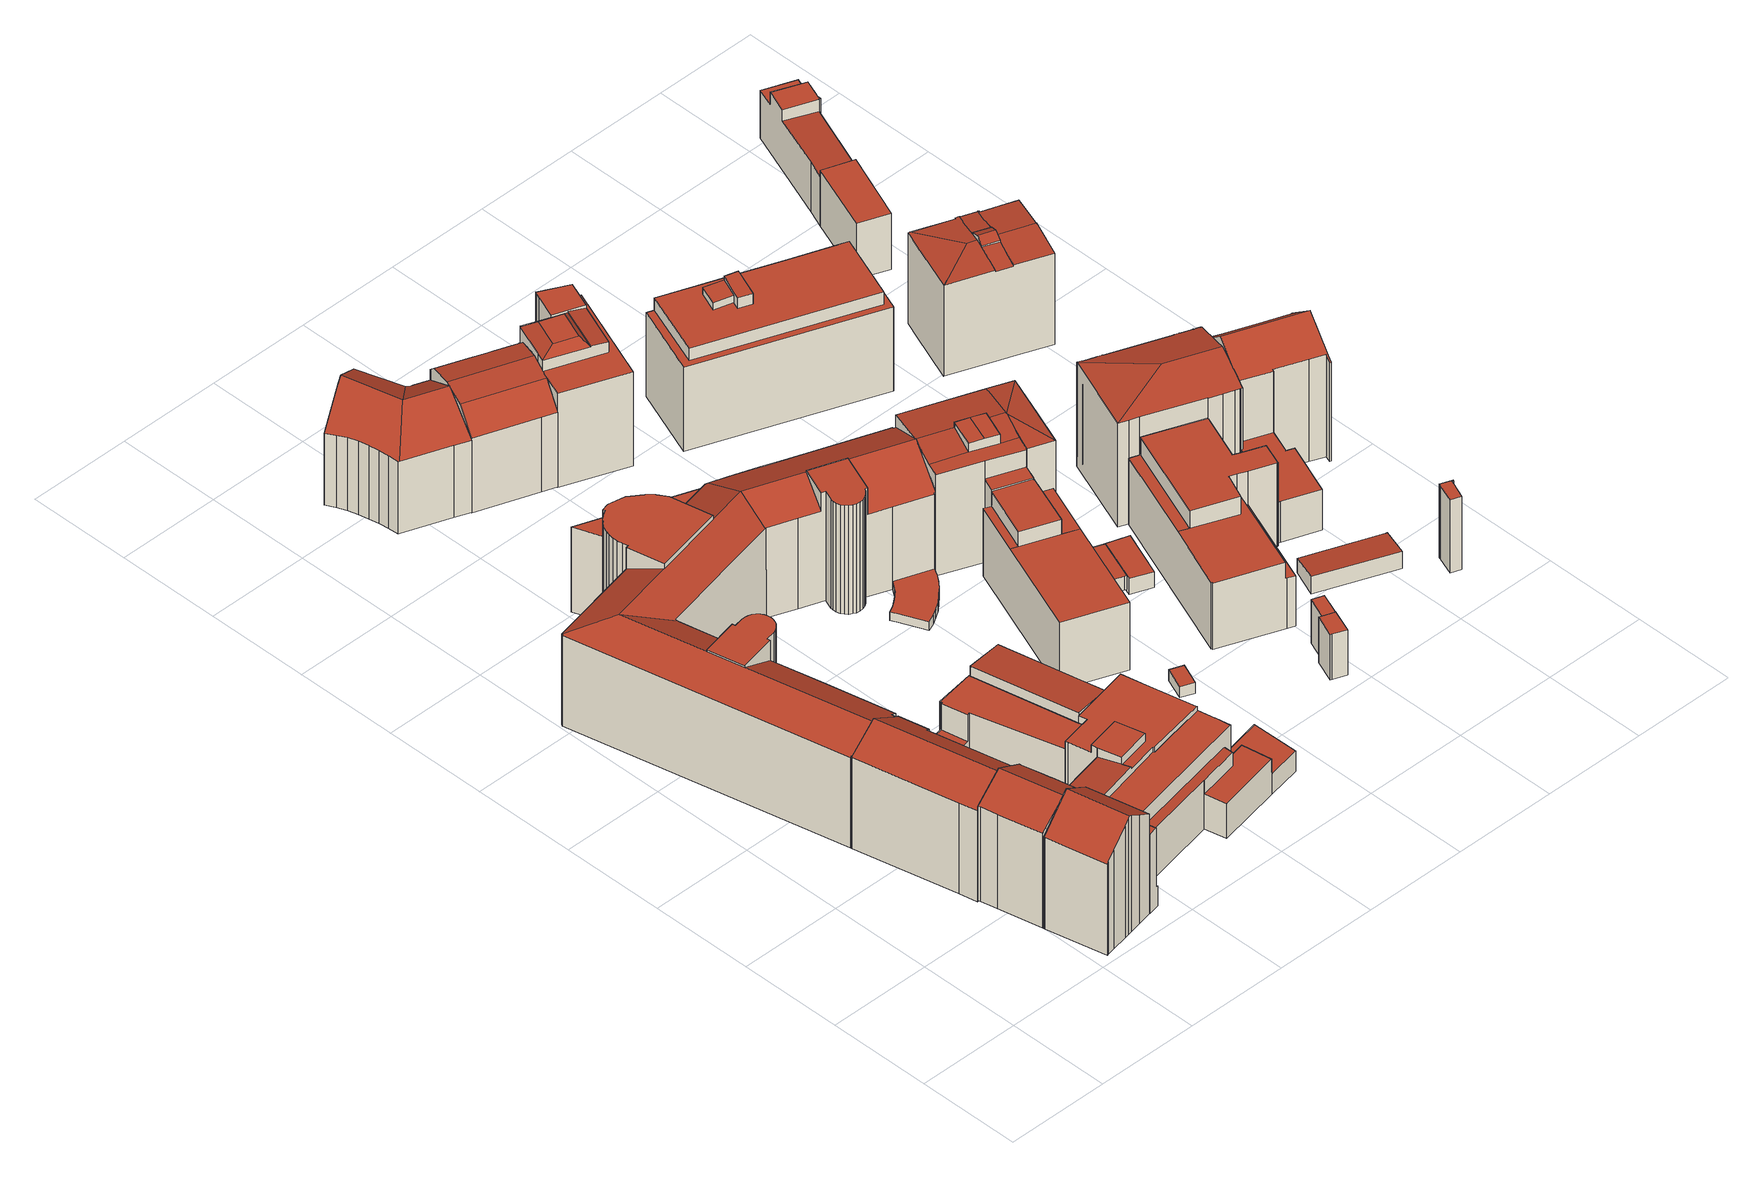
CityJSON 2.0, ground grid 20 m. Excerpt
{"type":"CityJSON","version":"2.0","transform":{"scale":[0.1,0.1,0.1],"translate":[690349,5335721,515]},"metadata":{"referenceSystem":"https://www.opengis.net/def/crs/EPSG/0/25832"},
"CityObjects":{
"building1":{"type":"Building","attributes":{"Gemeindeschluessel":"09162000","HoeheDach":"539.094","HoeheGrund":"516.230","Methode":"2000","NiedrigsteTraufeDesGebaeudes":"524.225","Geometrietyp2DReferenz":"3000","function":"31001_9998","roofType":"3100","measuredHeight":22.86,"storeysAboveGround":6},"geometry":[{"type":"MultiSurface","lod":"2","boundaries":[[[0,1,2,3,4,5]],[[6,7,8,9]],[[10,11,12,13,14,15]],[[16,0,5,17]],[[18,19,20,21]],[[22,23,24,25,26,27,28]],[[29,15,14,30,31,32,33]],[[34,35,36,37,38,39,6,9,40,41,16,17,42,43,33,32,31,28,27,26,18,21,44,45,46]],[[47,48,24,23]],[[39,49,7,6]],[[2,8,7,49,11,10,15,29,3]],[[21,20,50,44]],[[13,12,51,47,23,22,30,14]],[[42,4,3,43]],[[39,38,37,36,35,52,48,47,51,12,11,49]],[[46,53,54,34]],[[34,54,52,35]],[[44,50,55,45]],[[41,1,0,16]],[[48,52,54,53,55,50,20,19,25,24]],[[31,30,22,28]],[[43,3,29,33]],[[17,5,4,42]],[[26,25,19,18]],[[45,55,53,46]],[[41,40,9,8,2,1]]],"semantics":{"surfaces":[{"type":"RoofSurface"},{"type":"WallSurface"},{"type":"GroundSurface"}],"values":[0,1,1,1,1,1,1,2,1,1,0,1,0,1,1,1,1,1,1,0,1,1,1,1,1,1]}}]},
"building2":{"type":"Building","attributes":{"Gemeindeschluessel":"09162000","HoeheDach":"539.760","HoeheGrund":"516.480","Methode":"2000","NiedrigsteTraufeDesGebaeudes":"530.941","Geometrietyp2DReferenz":"3000","function":"31001_9998","roofType":"1000","measuredHeight":23.28,"storeysAboveGround":6},"geometry":[{"type":"MultiSurface","lod":"2","boundaries":[[[56,57,58,59]],[[60,61,62,63,64,65,66,67,68,69,70,71,72,73,74,75,76,77]],[[78,79,80,81,82,83]],[[58,57,84,85,79,78]],[[86,67,66,87]],[[88,89,90,91,61,60,92]],[[63,93,94,95,64]],[[96,76,75,97]],[[98,99,100,101,102,103,104,85,84]],[[105,86,87,106,107,101,100,99,98,56,59,83,82,81,108,109,110,111,89,88,92,112,96,97,113,114,115,116,117,118]],[[108,119,120,109]],[[121,122,123,124,90,89,111,110]],[[95,94,90,124]],[[112,77,76,96]],[[90,94,93,125,91]],[[107,106,87,66,65,126,127]],[[109,120,121,110]],[[107,127,102,101]],[[64,95,126,65]],[[81,80,119,108]],[[85,104,122,121,120,119,80,79]],[[86,105,118,69,68,67]],[[98,84,57,56]],[[62,125,93,63]],[[116,71,70,117]],[[92,60,77,112]],[[115,72,71,116]],[[59,58,78,83]],[[117,70,69,118]],[[123,122,104,103]],[[103,102,127,126,95,124,123]],[[61,91,125,62]],[[114,73,72,115]],[[75,74,73,114,113,97]]],"semantics":{"surfaces":[{"type":"WallSurface"},{"type":"RoofSurface"},{"type":"GroundSurface"}],"values":[0,1,0,1,0,0,0,0,0,2,0,0,0,0,1,0,0,0,0,0,1,0,0,0,0,0,0,0,0,0,1,0,0,0]}}]},
"building3":{"type":"Building","attributes":{"Gemeindeschluessel":"09162000","HoeheDach":"541.050","HoeheGrund":"516.552","Methode":"2000","NiedrigsteTraufeDesGebaeudes":"520.700","Geometrietyp2DReferenz":"3000","function":"31001_9998","roofType":"1000","measuredHeight":24.5,"storeysAboveGround":6},"geometry":[{"type":"MultiSurface","lod":"2","boundaries":[[[128,129,130,131,132]],[[133,134,135,136]],[[137,138,139,140,141]],[[142,143,144,145,146,147]],[[148,149,150,151,152,153]],[[154,155,156,157,158,147,146]],[[107,159,160,161,162,163]],[[146,145,148,153,154]],[[164,165,166,167,168,150,149,169]],[[118,170,171,172]],[[173,174,175,176,177]],[[152,151,178,179]],[[180,158,157,181]],[[182,183,134,133]],[[137,141,175,174]],[[184,185,183,182]],[[169,162,161]],[[186,187,188,189,131,130]],[[190,169,161,160,191]],[[138,137,174,173,192,193,128,132,194,195,184,182,133,136,196,197,159,107,87,198,118,172,143,142,180,181]],[[168,175,141,178,151,150]],[[154,153,199,155]],[[195,194,189,188,200]],[[193,192,201,166,165,202]],[[159,197,203,187,186,191,160]],[[173,177,201,192]],[[164,204,129,202,165]],[[196,205,203,197]],[[186,130,129,204,190,191]],[[193,202,129,128]],[[148,145,144,171,170,206,207,163,162,169,149]],[[172,171,144,143]],[[198,206,170,118]],[[107,163,207,87]],[[155,199,208,156]],[[139,138,181,157,156,208]],[[139,208,199,153,152,179,140]],[[166,201,177,176,167]],[[179,178,141,140]],[[195,200,185,184]],[[205,135,134,183,185,200,188,187,203]],[[87,207,206,198]],[[132,131,189,194]],[[190,204,164,169]],[[136,135,205,196]],[[142,147,158,180]],[[176,175,168,167]]],"semantics":{"surfaces":[{"type":"WallSurface"},{"type":"RoofSurface"},{"type":"GroundSurface"}],"values":[0,0,0,0,0,1,0,0,0,0,0,0,0,0,0,0,0,1,1,2,1,0,0,0,0,0,1,0,0,0,1,0,0,0,0,0,1,1,0,0,1,0,0,0,0,0,0]}}]},
"building4":{"type":"Building","attributes":{"Gemeindeschluessel":"09162000","HoeheDach":"539.650","HoeheGrund":"516.220","Methode":"2000","NiedrigsteTraufeDesGebaeudes":"533.495","Geometrietyp2DReferenz":"3000","function":"31001_9998","roofType":"2100","measuredHeight":23.43,"storeysAboveGround":6},"geometry":[{"type":"MultiSurface","lod":"2","boundaries":[[[209,210,211,212]],[[213,214,210,209]],[[215,216,217,218]],[[218,217,219,33]],[[220,221,222,223]],[[224,225,226,227]],[[228,229,219,217,216,230,231,232]],[[233,234,235,236]],[[237,238,239,240,241,242,243]],[[244,245,246,247,248,249]],[[250,251,221,220]],[[252,253,254,255]],[[256,257,258,259,260]],[[259,258,261,262]],[[263,264,265,266]],[[262,261,267,268]],[[212,211,269,270]],[[271,272,273,274]],[[275,276,277,278]],[[279,280,276,275]],[[281,282,283,284,285,286,287,288,289,265,264,290,291,292,293,294,295,296,297,298,299]],[[300,301,302,303]],[[304,305,214,213]],[[268,267,248,247]],[[306,307,308,309]],[[267,261,258,257,302,301,310,311,312,313,314,315,316,317,318,319,320,321,249,248]],[[322,317,316,323]],[[324,293,292,325]],[[236,235,326,327]],[[328,329,330,331]],[[332,333,334,335]],[[33,219,229,43]],[[260,259,241,240]],[[266,265,289,336]],[[337,319,318,338]],[[339,340,341,342]],[[343,315,314,344]],[[345,284,283,346]],[[347,279,275,278,348,304,213,209,212,270,349,233,236,327,252,255,350,330,329,271,274,351,352,353,354,355,356,357,358,359,324,325,360,361,263,266,336,362,363,364,215,218,33,43,42,224,227,332,335,245,244,365,366,337,338,322,323,343,344,367,368,369,238,237,306,309,370,371,372,339,342]],[[372,373,340,339]],[[336,289,288,362]],[[327,326,253,252]],[[369,374,239,238]],[[270,269,375,349]],[[232,285,284,345]],[[359,294,293,324]],[[376,377,378,379,262,268,380]],[[349,375,234,233]],[[323,316,315,343]],[[345,346,376,380]],[[334,380,268,247,246]],[[271,329,328,251,250,272]],[[42,381,225,224]],[[255,254,382,350]],[[351,274,273,378,377]],[[244,249,321,365]],[[356,297,296,357]],[[360,291,290,361]],[[358,295,294,359]],[[383,310,301,300]],[[325,292,291,360]],[[361,290,264,263]],[[42,43,229,228,381]],[[226,333,332,227]],[[364,363,287,286,231,230]],[[223,384,277,276,280,385,386]],[[365,321,320,366]],[[357,296,295,358]],[[245,335,334,246]],[[353,281,299,354]],[[387,222,221,251,328,331,382,254,253,326,235,234,375,269,211,210,214,305,388]],[[226,225,381,228,232,345,380,334,333]],[[338,318,317,322]],[[389,383,300,303,256,260,240,239,374]],[[223,222,387,384]],[[308,307,243,242,379,220,223,386,341,340,373,390]],[[287,363,362,288]],[[237,243,307,306]],[[273,272,250,220,379,378]],[[385,347,342,341,386]],[[281,353,352,282]],[[348,388,305,304]],[[366,320,319,337]],[[352,351,377,376,346,283,282]],[[367,313,312,368]],[[347,385,280,279]],[[355,298,297,356]],[[350,382,331,330]],[[262,379,242,241,259]],[[344,314,313,367]],[[231,286,285,232]],[[354,299,298,355]],[[308,390,371,370,309]],[[389,311,310,383]],[[369,368,312,311,389,374]],[[364,230,216,215]],[[303,302,257,256]],[[371,390,373,372]],[[348,278,277,384,387,388]]],"semantics":{"surfaces":[{"type":"WallSurface"},{"type":"RoofSurface"},{"type":"GroundSurface"}],"values":[0,0,0,0,0,0,1,0,0,0,0,0,0,0,0,0,0,0,0,0,1,0,0,0,0,1,0,0,0,0,0,0,0,0,0,0,0,0,2,0,0,0,0,0,0,0,1,0,0,1,1,0,0,0,0,0,0,0,0,0,0,0,0,0,0,1,0,0,0,0,1,1,0,1,0,1,0,0,1,0,0,0,0,0,0,0,0,0,1,0,0,0,0,0,0,0,0,0,0]}}]},
"building5":{"type":"Building","attributes":{"Gemeindeschluessel":"09162000","HoeheDach":"531.815","HoeheGrund":"516.396","Methode":"2000","NiedrigsteTraufeDesGebaeudes":"531.015","Geometrietyp2DReferenz":"3000","function":"31001_9998","roofType":"1000","measuredHeight":15.42,"storeysAboveGround":4},"geometry":[{"type":"MultiSurface","lod":"2","boundaries":[[[391,392,393,394,395,396]],[[397,398,399,400,401,402]],[[398,393,392,399]],[[400,399,392,391,396,403,401]],[[401,403,396,395,404,402]],[[398,397,402,404,395,394,393]]],"semantics":{"surfaces":[{"type":"WallSurface"},{"type":"RoofSurface"},{"type":"GroundSurface"}],"values":[0,0,0,1,0,2]}}]},
"building6":{"type":"Building","attributes":{"Gemeindeschluessel":"09162000","HoeheDach":"536.420","HoeheGrund":"516.400","Methode":"2000","NiedrigsteTraufeDesGebaeudes":"531.320","Geometrietyp2DReferenz":"3000","function":"31001_1000","roofType":"3100","measuredHeight":20.02,"storeysAboveGround":4},"geometry":[{"type":"MultiSurface","lod":"2","boundaries":[[[405,406,407,408]],[[409,410,411,412,413,414,415,416]],[[417,418,419,420]],[[421,422,423,424]],[[425,426,406,405]],[[416,415,414,427,428,418,417]],[[429,430,431,432,422,421]],[[433,434,426,425]],[[431,409,416,417,432]],[[435,420,419,436,437,438]],[[439,440,434,433]],[[418,428,441,442,436,419]],[[410,409,431,430]],[[406,426,434,440,443,423,422,432,417,420,435,407]],[[412,411,410,430,429,421,424,444,439,433,425,405,408,438,437,436,442,441,445,413]],[[408,407,435,438]],[[424,423,443,444]],[[444,443,440,439]],[[427,414,413,445,441,428]]],"semantics":{"surfaces":[{"type":"WallSurface"},{"type":"RoofSurface"},{"type":"GroundSurface"}],"values":[0,0,1,0,0,1,0,0,1,0,0,0,0,1,2,0,0,0,0]}}]},
"building7":{"type":"Building","attributes":{"Gemeindeschluessel":"09162000","HoeheDach":"519.009","HoeheGrund":"516.520","Methode":"1000","NiedrigsteTraufeDesGebaeudes":"519.009","Geometrietyp2DReferenz":"3000","function":"31001_2000","roofType":"1000","measuredHeight":2.49,"storeysAboveGround":1},"geometry":[{"type":"MultiSurface","lod":"2","boundaries":[[[446,447,448,449]],[[449,448,450,451]],[[452,453,447,446]],[[449,451,452,446]],[[447,453,450,448]],[[451,450,453,452]]],"semantics":{"surfaces":[{"type":"WallSurface"},{"type":"GroundSurface"},{"type":"RoofSurface"}],"values":[0,0,0,1,2,0]}}]},
"building8":{"type":"Building","attributes":{"Gemeindeschluessel":"09162000","HoeheDach":"536.600","HoeheGrund":"516.290","Methode":"2000","NiedrigsteTraufeDesGebaeudes":"531.911","Geometrietyp2DReferenz":"3000","function":"31001_1000","roofType":"3100","measuredHeight":20.31,"storeysAboveGround":4},"geometry":[{"type":"MultiSurface","lod":"2","boundaries":[[[454,455,456,457]],[[458,459,460,461,462]],[[463,464,465,466]],[[467,468,469,470]],[[471,472,473,474,459,458]],[[470,469,455,454]],[[475,476,468,467]],[[465,462,461,477,476,475,478,479,480,466]],[[460,481,482,477,461]],[[474,483,484,485,486,487,482,481,460,459]],[[488,487,486,489,457,456]],[[482,487,488,456,455,469,468,476,477]],[[485,484,483,474,473,472,463,466,480,479,478,475,467,470,454,457,489,486]],[[464,471,458,462,465]],[[472,471,464,463]]],"semantics":{"surfaces":[{"type":"WallSurface"},{"type":"RoofSurface"},{"type":"GroundSurface"}],"values":[0,1,0,0,0,0,0,0,1,0,0,1,2,1,0]}}]},
"building9":{"type":"Building","attributes":{"Gemeindeschluessel":"09162000","HoeheDach":"518.050","HoeheGrund":"516.200","Methode":"2000","NiedrigsteTraufeDesGebaeudes":"518.050","Geometrietyp2DReferenz":"3000","function":"31001_2000","roofType":"1000","measuredHeight":1.85},"geometry":[{"type":"MultiSurface","lod":"2","boundaries":[[[490,491,492,493,494,495,496,497,498,499,500,501,502,503,504,505,506,507,508,509]],[[500,499,275,510,278,501]],[[275,499,498,511]],[[511,498,497,512]],[[511,512,513,514,515,516,517,518,519,520,521,522,523,524,525,526,527,278,510,275]],[[514,495,494,515]],[[506,505,504,525,524,523]],[[522,507,506,523]],[[527,502,501,278]],[[517,492,491,518]],[[520,509,508,521]],[[515,494,493,516]],[[513,496,495,514]],[[519,518,491,490,509,520]],[[516,493,492,517]],[[521,508,507,522]],[[504,503,502,527,526,525]],[[512,497,496,513]]],"semantics":{"surfaces":[{"type":"RoofSurface"},{"type":"WallSurface"},{"type":"GroundSurface"}],"values":[0,1,1,1,2,1,1,1,1,1,1,1,1,1,1,1,1,1]}}]},
"building10":{"type":"Building","attributes":{"Gemeindeschluessel":"09162000","HoeheDach":"518.607","HoeheGrund":"516.340","Methode":"3100","NiedrigsteTraufeDesGebaeudes":"518.607","Geometrietyp2DReferenz":"3000","function":"51009_1610","roofType":"1000","measuredHeight":2.27},"geometry":[{"type":"MultiSurface","lod":"2","boundaries":[[[528,529,530,531]],[[532,528,531,533]],[[534,532,533,535]],[[529,534,535,530]],[[530,535,533,531]],[[528,532,534,529]]],"semantics":{"surfaces":[{"type":"WallSurface"},{"type":"GroundSurface"},{"type":"RoofSurface"}],"values":[0,0,0,0,1,2]}}]},
"building11":{"type":"Building","attributes":{"Gemeindeschluessel":"09162000","HoeheDach":"519.140","HoeheGrund":"516.280","Methode":"2000","NiedrigsteTraufeDesGebaeudes":"518.036","Geometrietyp2DReferenz":"3000","function":"31001_2000","roofType":"3100","measuredHeight":2.86},"geometry":[{"type":"MultiSurface","lod":"2","boundaries":[[[536,470,537,538,539,467]],[[467,539,540,541]],[[538,542,540,539]],[[454,543,537,470]],[[542,544,545,546,541,540]],[[537,543,547,544,542,538]],[[548,547,543,454]],[[545,544,547,548]],[[454,470,536,467,541,546,545,548]]],"semantics":{"surfaces":[{"type":"WallSurface"},{"type":"RoofSurface"},{"type":"GroundSurface"}],"values":[0,0,1,0,0,1,0,0,2]}}]},
"building12":{"type":"Building","attributes":{"Gemeindeschluessel":"09162000","HoeheDach":"539.690","HoeheGrund":"516.179","Methode":"2000","NiedrigsteTraufeDesGebaeudes":"520.031","Geometrietyp2DReferenz":"3000","function":"31001_9998","roofType":"1000","measuredHeight":23.51,"storeysAboveGround":6},"geometry":[{"type":"MultiSurface","lod":"2","boundaries":[[[549,550,551,552]],[[553,554,555,556]],[[557,558,559,560,561,562,563]],[[553,564,565,566,567,554]],[[550,568,569,570]],[[558,571,572,559]],[[572,571,573,574,575]],[[557,563,570,569,576]],[[563,562,577,578,579,570]],[[572,575,580,581,560,559]],[[582,567,566,583,584,585]],[[571,549,552,584,583,573]],[[582,579,578,555,554,567]],[[571,558,557,576,586,549]],[[583,566,565,574,573]],[[561,560,581,587]],[[556,555,578,577]],[[564,588,580,575,574,565]],[[551,585,584,552]],[[587,581,580,588]],[[570,579,582,585,551,550]],[[568,586,576,569]],[[564,553,556,577,562,561,587,588]],[[549,586,568,550]]],"semantics":{"surfaces":[{"type":"WallSurface"},{"type":"RoofSurface"},{"type":"GroundSurface"}],"values":[0,0,0,0,1,0,0,1,0,1,0,0,1,1,1,0,0,0,1,0,0,1,2,1]}}]},
"building13":{"type":"Building","attributes":{"Gemeindeschluessel":"09162000","HoeheDach":"539.690","HoeheGrund":"516.210","Methode":"2000","NiedrigsteTraufeDesGebaeudes":"530.403","Geometrietyp2DReferenz":"3000","function":"31001_9998","roofType":"1000","measuredHeight":23.48,"storeysAboveGround":6},"geometry":[{"type":"MultiSurface","lod":"2","boundaries":[[[589,590,591,592]],[[593,594,595,596,597,598,599,600]],[[601,602,603,604]],[[605,600,599,606,607,591,590]],[[608,609,610,611]],[[612,604,603,613,614]],[[612,615,616,610,609,596,595,617,604]],[[618,600,605,619]],[[617,620,621,622,623,601,604]],[[603,602,624,613]],[[625,626,594,593,627,628,629,630,631,608,611,347,342,632]],[[611,610,616,347]],[[625,632,633,634,635]],[[601,636,637,624,602]],[[625,635,638,626]],[[639,640,618,619]],[[613,624,637,614]],[[342,347,616,615,641,642]],[[638,635,634,621]],[[639,619,605,590,589,643]],[[627,593,600,618,640]],[[643,644,645,639]],[[599,598,646,606]],[[601,623,647,642,641,636]],[[594,626,638,595]],[[634,633,647,623,622,621]],[[598,597,648,646]],[[632,342,642,647,633]],[[589,592,649,643]],[[595,638,621,620]],[[630,629,644,643,649]],[[597,596,609,648]],[[612,614,637,636]],[[608,631,607,606,646,648,609]],[[612,636,641,615]],[[595,620,617]],[[628,627,640,639,645]],[[628,645,644,629]],[[631,630,649,592,591,607]]],"semantics":{"surfaces":[{"type":"WallSurface"},{"type":"RoofSurface"},{"type":"GroundSurface"}],"values":[0,0,0,1,0,0,1,0,1,1,2,0,0,0,0,1,1,0,1,0,0,1,0,1,0,1,1,0,1,1,0,0,0,0,1,1,0,0,0]}}]},
"building14":{"type":"Building","attributes":{"Gemeindeschluessel":"09162000","HoeheDach":"525.380","HoeheGrund":"515.920","Methode":"2000","NiedrigsteTraufeDesGebaeudes":"525.380","Geometrietyp2DReferenz":"3000","function":"31001_2000","roofType":"1000","measuredHeight":9.46,"storeysAboveGround":1},"geometry":[{"type":"MultiSurface","lod":"2","boundaries":[[[650,651,652,653]],[[654,655,651,650]],[[654,650,653,656,657,658]],[[657,659,660,658]],[[653,652,661,656]],[[656,661,659,657]],[[660,659,661,652,651,655]],[[658,660,655,654]]],"semantics":{"surfaces":[{"type":"WallSurface"},{"type":"GroundSurface"},{"type":"RoofSurface"}],"values":[0,0,1,0,0,0,2,0]}}]},
"building15":{"type":"Building","attributes":{"Gemeindeschluessel":"09162000","HoeheDach":"518.871","HoeheGrund":"516.020","Methode":"1000","NiedrigsteTraufeDesGebaeudes":"518.871","Geometrietyp2DReferenz":"3000","function":"31001_2000","roofType":"1000","measuredHeight":2.85},"geometry":[{"type":"MultiSurface","lod":"2","boundaries":[[[662,663,664,665]],[[666,662,665,667,668,669]],[[665,664,670,667]],[[666,671,663,662]],[[668,672,673,669]],[[673,672,670,664,663,671]],[[669,673,671,666]],[[667,670,672,668]]],"semantics":{"surfaces":[{"type":"WallSurface"},{"type":"GroundSurface"},{"type":"RoofSurface"}],"values":[0,1,0,0,0,2,0,0]}}]},
"building16":{"type":"Building","attributes":{"Gemeindeschluessel":"09162000","HoeheDach":"525.347","HoeheGrund":"516.200","Methode":"1000","NiedrigsteTraufeDesGebaeudes":"525.347","Geometrietyp2DReferenz":"3000","function":"51009_1610","roofType":"1000","measuredHeight":9.15},"geometry":[{"type":"MultiSurface","lod":"2","boundaries":[[[674,675,676,677]],[[677,678,679,680,674]],[[675,681,682,683,676]],[[680,681,675,674]],[[678,683,682,679]],[[679,682,681,680]],[[677,676,683,678]]],"semantics":{"surfaces":[{"type":"WallSurface"},{"type":"GroundSurface"},{"type":"RoofSurface"}],"values":[0,1,2,0,0,0,0]}}]},
"building17":{"type":"Building","attributes":{"Gemeindeschluessel":"09162000","HoeheDach":"518.983","HoeheGrund":"515.710","Methode":"2000","NiedrigsteTraufeDesGebaeudes":"518.983","Geometrietyp2DReferenz":"3000","function":"31001_2000","roofType":"1000","measuredHeight":3.27,"storeysAboveGround":1},"geometry":[{"type":"MultiSurface","lod":"2","boundaries":[[[684,685,686,687]],[[688,689,690,691]],[[691,690,692,693]],[[688,691,693,684,687]],[[693,692,685,684]],[[687,686,689,688]],[[686,685,692,690,689]]],"semantics":{"surfaces":[{"type":"WallSurface"},{"type":"GroundSurface"},{"type":"RoofSurface"}],"values":[0,0,0,1,0,0,2]}}]},
"building18":{"type":"Building","attributes":{"Gemeindeschluessel":"09162000","HoeheDach":"533.220","HoeheGrund":"515.699","Methode":"2000","NiedrigsteTraufeDesGebaeudes":"526.215","Geometrietyp2DReferenz":"3000","function":"31001_1000","roofType":"1000","measuredHeight":17.52,"storeysAboveGround":5},"geometry":[{"type":"MultiSurface","lod":"2","boundaries":[[[694,695,696,697,698,699,700,701]],[[702,703,704,705]],[[706,707,708,709]],[[710,700,699,711]],[[698,712,713,714,711,699]],[[715,716,717,718]],[[719,720,707,706]],[[721,722,723,724,725,726]],[[721,726,727,728]],[[729,730,717,716,731,732]],[[705,704,720,719]],[[713,712,733,734]],[[735,732,731,736]],[[737,738,703,702]],[[732,739,740,695,729]],[[696,741,742,697]],[[743,744,725,724]],[[745,701,700,710]],[[709,708,746,747]],[[747,746,739,732,735]],[[729,695,694,730]],[[745,718,717,730,694,701]],[[697,742,744,743,698]],[[728,727,738,737]],[[745,710,711,714,713,734,748,722,721,728,737,702,705,719,706,709,747,735,736,715,718]],[[695,740,741,696]],[[748,749,723,722]],[[734,733,749,748]],[[742,741,740,739,746,708,707,720,704,703,738,727,726,725,744]],[[736,731,716,715]],[[743,724,723,749,733,712,698]]],"semantics":{"surfaces":[{"type":"RoofSurface"},{"type":"WallSurface"},{"type":"GroundSurface"}],"values":[0,1,1,1,1,1,1,1,1,0,1,1,1,1,1,1,1,1,1,1,1,1,1,1,2,1,1,1,0,1,0]}}]},
"building19":{"type":"Building","attributes":{"Gemeindeschluessel":"09162000","HoeheDach":"538.590","HoeheGrund":"516.225","Methode":"2000","NiedrigsteTraufeDesGebaeudes":"533.800","Geometrietyp2DReferenz":"3000","function":"31001_1000","roofType":"1000","measuredHeight":22.36,"storeysAboveGround":6},"geometry":[{"type":"MultiSurface","lod":"2","boundaries":[[[750,751,752,753]],[[754,755,756,757]],[[751,758,759,760,761,762,752]],[[763,750,753,764]],[[765,766,767,768]],[[760,759,769,770]],[[769,759,758,771,772]],[[773,774,775,776]],[[770,769,772,777]],[[778,779,780,781,774,773,782,783,784,757,756]],[[768,767,779,778]],[[785,786,787,765,768,778,756,755]],[[766,788,775,774,781,780,779,767],[762,761,760,770,777,763,764]],[[788,787,786,789,790,776,775]],[[764,753,752,762]],[[787,788,766,765]],[[772,771,758,751,750,763,777]],[[789,786,785,791]],[[791,785,755,754]],[[791,754,757,784,783,782,773,776,790,789]]],"semantics":{"surfaces":[{"type":"RoofSurface"},{"type":"WallSurface"},{"type":"GroundSurface"}],"values":[0,1,1,1,1,1,0,1,1,1,1,0,0,1,1,1,1,1,1,2]}}]},
"building20":{"type":"Building","attributes":{"Gemeindeschluessel":"09162000","HoeheDach":"519.477","HoeheGrund":"515.910","Methode":"1000","NiedrigsteTraufeDesGebaeudes":"518.824","Geometrietyp2DReferenz":"3000","function":"31001_2000","roofType":"1000","measuredHeight":3.57},"geometry":[{"type":"MultiSurface","lod":"2","boundaries":[[[792,793,794,795,796,797]],[[798,797,796,799]],[[792,797,798,800]],[[801,795,794,802]],[[803,802,794,793]],[[792,800,803,793]],[[800,798,799,801,802,803]],[[799,796,795,801]]],"semantics":{"surfaces":[{"type":"GroundSurface"},{"type":"WallSurface"},{"type":"RoofSurface"}],"values":[0,1,1,1,1,1,2,1]}}]},
"building21":{"type":"Building","attributes":{"Gemeindeschluessel":"09162000","HoeheDach":"539.690","HoeheGrund":"515.665","Methode":"2000","NiedrigsteTraufeDesGebaeudes":"537.325","Geometrietyp2DReferenz":"3000","function":"31001_1000","roofType":"3200","measuredHeight":24.02,"storeysAboveGround":5},"geometry":[{"type":"MultiSurface","lod":"2","boundaries":[[[804,805,806,807]],[[748,808,809,810]],[[811,812,813,814]],[[814,813,815,816]],[[817,818,819,820]],[[821,822,823,824]],[[825,826,827,828,829,830,831,832,833,834,815,813,812,835,836,837,838,839,840,841,842,843,844,806,805,845,819,818,846,847,848,849,850,851,852]],[[853,854,855,856]],[[835,812,811,810,809]],[[821,857,838,837,822]],[[858,828,827,859]],[[860,849,848,861]],[[859,827,826,862]],[[820,819,845,863]],[[862,826,825,864]],[[722,865,808,748]],[[866,846,818,817]],[[867,830,829,868]],[[869,832,831,870]],[[871,843,842,872]],[[873,874,854,853]],[[836,835,809]],[[863,845,805,804]],[[872,842,841,875]],[[816,815,834,876]],[[877,847,846,866]],[[824,823,878,879]],[[825,852,880,864]],[[875,841,840,881]],[[728,882,883,721]],[[876,834,833,884]],[[884,833,832,869]],[[880,852,851,885]],[[879,878,874,873]],[[870,831,830,867]],[[865,883,882,855,854,874,878,823,822,837,836,809,808]],[[886,844,843,871]],[[881,840,839,887]],[[856,855,882,728]],[[868,829,828,858]],[[887,839,838,857]],[[807,806,844,886]],[[821,824,879,873,853,856,728,721,722,748,810,811,814,816,876,884,869,870,867,868,858,859,862,864,880,885,888,860,861,877,866,817,820,863,804,807,886,871,872,875,881,887,857]],[[885,851,850,888]],[[888,850,849,860]],[[861,848,847,877]],[[865,722,721,883]]],"semantics":{"surfaces":[{"type":"WallSurface"},{"type":"RoofSurface"},{"type":"GroundSurface"}],"values":[0,0,0,0,0,0,1,0,0,0,0,0,0,0,0,0,0,0,0,0,0,1,0,0,0,0,0,0,0,0,0,0,0,0,0,1,0,0,0,0,0,0,2,0,0,0,0]}}]},
"building22":{"type":"Building","attributes":{"Gemeindeschluessel":"09162000","HoeheDach":"531.437","HoeheGrund":"516.119","Methode":"1000","NiedrigsteTraufeDesGebaeudes":"531.437","Geometrietyp2DReferenz":"3000","function":"51009_1610","roofType":"1000","measuredHeight":15.32},"geometry":[{"type":"MultiSurface","lod":"2","boundaries":[[[889,890,891,892]],[[893,894,895,896]],[[897,898,899,900]],[[890,901,902,903,899,898,904,895,894,891]],[[892,893,896,905,897,900,906,907,908,889]],[[907,902,901,908]],[[892,891,894,893]],[[905,904,898,897]],[[908,901,890,889]],[[906,903,902,907]],[[896,895,904,905]],[[900,899,903,906]]],"semantics":{"surfaces":[{"type":"WallSurface"},{"type":"RoofSurface"},{"type":"GroundSurface"}],"values":[0,0,0,1,2,0,0,0,0,0,0,0]}}]},
"building23":{"type":"Building","attributes":{"Gemeindeschluessel":"09162000","HoeheDach":"541.190","HoeheGrund":"516.190","Methode":"2000","NiedrigsteTraufeDesGebaeudes":"524.711","Geometrietyp2DReferenz":"3000","function":"31001_9998","roofType":"3100","measuredHeight":25,"storeysAboveGround":6},"geometry":[{"type":"MultiSurface","lod":"2","boundaries":[[[909,910,911,912,913,914,915]],[[916,917,918,919]],[[909,915,920,921,922,923,924,925,926,927,928,929,930,931]],[[932,933,917,916]],[[934,935,936,937]],[[937,936,938,939]],[[910,909,931,940]],[[941,942,943,944]],[[945,946,947,948]],[[927,947,946,938,936,935,949,950,951,928]],[[912,911,952,953]],[[923,922,921,954,955,956]],[[953,952,933,932]],[[930,929,928,951,950,957,958,959,960,961]],[[957,950,949,962]],[[963,940,931,930,961,964,965]],[[944,943,963,965]],[[966,920,915,914]],[[926,967,968,948,947,927]],[[925,924,969,970,967,926]],[[968,967,970,969,956,955,954,966,914,913,912,953,932,916,919,971,941,944,965,964,961,960,959,958,957,962,934,937,939,945,948]],[[971,972,942,941]],[[969,924,923,956]],[[918,917,933,952,911,910,940,963,943,942,972]],[[939,938,946,945]],[[919,918,972,971]],[[954,921,920,966]],[[962,949,935,934]]],"semantics":{"surfaces":[{"type":"WallSurface"},{"type":"RoofSurface"},{"type":"GroundSurface"}],"values":[0,0,1,0,0,0,0,0,0,1,0,0,0,0,0,0,0,0,0,0,2,0,0,1,0,0,0,0]}}]},
"building24":{"type":"Building","attributes":{"Gemeindeschluessel":"09162000","HoeheDach":"536.840","HoeheGrund":"516.150","Methode":"2000","NiedrigsteTraufeDesGebaeudes":"534.761","Geometrietyp2DReferenz":"3000","function":"31001_9998","roofType":"3200","measuredHeight":20.69,"storeysAboveGround":6},"geometry":[{"type":"MultiSurface","lod":"2","boundaries":[[[973,974,975,976,977,978]],[[979,980,981,982,983,984]],[[985,986,987,988]],[[989,990,986,985]],[[991,992,993,994,995,996]],[[997,998,999,981,980,979]],[[1000,1001,1002,1003]],[[1004,1005,1006,1007]],[[977,976,1008,987,986,990,1009,1010,1011,1012]],[[995,1013,996]],[[1014,978,977,1012,1015,992,1016]],[[999,1001,1000,1017,982,981]],[[1018,1019,1020,1021]],[[988,987,1008,1022]],[[1005,1020,1019,1023,1006]],[[1013,995,1024,1025,1026,998,997]],[[1021,1010,1027,1028,1029,1018]],[[975,974,973,1030,1031,1032,1033,984,983,982,1017,1000,1003,1034,1035,989,985,988,1022]],[[991,1016,992]],[[1022,1008,976,975]],[[994,1007,1006,1023,1019,1018,1029,1036,1026,1025,1024,995]],[[1033,1032,1031,1030,1014,1016,991,996,1013,997,979,984]],[[998,1026,1036,1029,1037,1002,1001,999]],[[993,1004,1007,994]],[[973,978,1014,1030]],[[1028,1037,1029]],[[1037,1028,1027,1009,990,989,1035,1034,1003,1002]],[[1010,1009,1027]],[[1015,1012,1011,1010,1021,1020,1005,1004,993,992]]],"semantics":{"surfaces":[{"type":"WallSurface"},{"type":"RoofSurface"},{"type":"GroundSurface"}],"values":[0,0,0,0,1,1,0,1,1,0,1,0,0,0,1,1,1,2,0,0,0,0,1,0,0,0,0,0,0]}}]},
"building25":{"type":"Building","attributes":{"Gemeindeschluessel":"09162000","HoeheDach":"528.002","HoeheGrund":"516.254","Methode":"1000","NiedrigsteTraufeDesGebaeudes":"528.002","Geometrietyp2DReferenz":"3000","function":"31001_9998","roofType":"1000","measuredHeight":11.75,"storeysAboveGround":3},"geometry":[{"type":"MultiSurface","lod":"2","boundaries":[[[1038,1039,1040,1041]],[[1042,1043,1041,1040]],[[1043,1042,1044,1045]],[[1044,1042,1040,1039]],[[1038,1045,1044,1039]],[[1038,1041,1043,1045]]],"semantics":{"surfaces":[{"type":"WallSurface"},{"type":"RoofSurface"},{"type":"GroundSurface"}],"values":[0,1,0,0,2,0]}}]},
"building26":{"type":"Building","attributes":{"Gemeindeschluessel":"09162000","HoeheDach":"519.230","HoeheGrund":"516.350","Methode":"2000","NiedrigsteTraufeDesGebaeudes":"519.230","Geometrietyp2DReferenz":"3000","function":"31001_9998","roofType":"1000","measuredHeight":2.88},"geometry":[{"type":"MultiSurface","lod":"2","boundaries":[[[1046,1047,1048,1049]],[[1049,1048,1050,1051]],[[1052,1053,1050,1048,1047]],[[1046,1049,1051,1054,1055]],[[1055,1052,1047,1046]],[[1054,1053,1052,1055]],[[1051,1050,1053,1054]]],"semantics":{"surfaces":[{"type":"WallSurface"},{"type":"RoofSurface"},{"type":"GroundSurface"}],"values":[0,0,1,2,0,0,0]}}]},
"building27":{"type":"Building","attributes":{"Gemeindeschluessel":"09162000","HoeheDach":"528.893","HoeheGrund":"516.335","Methode":"2000","NiedrigsteTraufeDesGebaeudes":"526.260","Geometrietyp2DReferenz":"3000","function":"31001_9998","roofType":"1000","measuredHeight":12.56,"storeysAboveGround":3},"geometry":[{"type":"MultiSurface","lod":"2","boundaries":[[[1056,1057,1058,1059]],[[1060,1045,1044,1061]],[[1062,1063,1064,1065]],[[1066,1067,1045,1060]],[[1062,1068,1069,1070,1071,1063]],[[1072,1073,1057,1056]],[[1074,1075,1071,1070]],[[1076,1077,1078,1079]],[[1080,1081,1069,1068]],[[1082,1059,1058,1077,1076,1083]],[[1082,1083,1061,1044]],[[1062,1065,1072,1056,1059,1082,1044,1045,1067,1080,1068]],[[1070,1069,1081,1074]],[[1080,1067,1066,1079,1078,1075,1074,1081]],[[1077,1058,1057,1073,1064,1063,1071,1075,1078]],[[1065,1064,1073,1072]],[[1066,1060,1061,1083,1076,1079]]],"semantics":{"surfaces":[{"type":"WallSurface"},{"type":"GroundSurface"},{"type":"RoofSurface"}],"values":[0,0,0,0,0,0,0,0,0,0,0,1,2,0,2,0,2]}}]}
},
"vertices":[
[161,284,202],[168,249,202],[228,262,241],[178,493,241],[120,483,203],[118,482,202],[279,311,12],[279,311,202],[287,275,202],[287,275,12],[257,448,198],[257,447,198],[257,447,92],[257,448,92],[245,505,92],[245,505,198],[161,284,12],[118,482,12],[358,525,12],[358,525,147],[436,538,147],[436,538,12],[267,505,92],[356,521,92],[356,521,147],[359,521,147],[359,521,12],[356,521,12],[267,505,12],[236,503,203],[266,508,92],[266,508,12],[245,505,12],[236,503,12],[418,304,12],[372,473,12],[366,471,12],[287,454,12],[257,447,12],[249,445,12],[228,262,12],[168,249,12],[120,483,12],[178,493,12],[436,535,12],[477,333,12],[481,317,12],[366,471,92],[366,471,147],[249,445,203],[436,535,147],[287,454,92],[372,473,147],[481,317,147],[418,304,147],[477,333,147],
[176,213,15],[176,213,212],[170,244,213],[170,244,15],[420,299,162],[429,256,162],[496,270,162],[509,215,162],[441,200,162],[445,182,162],[507,196,162],[508,194,162],[513,195,162],[627,217,162],[626,218,162],[606,311,162],[596,358,162],[553,349,162],[482,334,162],[477,333,162],[481,317,162],[418,304,162],[168,249,212],[228,262,248],[287,275,213],[287,275,15],[228,262,15],[168,249,15],[194,129,213],[254,142,248],[508,194,15],[507,196,15],[429,256,15],[431,244,15],[431,244,178],[429,256,178],[420,299,15],[509,215,178],[441,200,178],[441,200,165],[481,317,15],[477,333,15],[194,129,15],[254,142,15],[314,154,15],[349,162,15],[349,162,167],[314,154,167],[314,154,212],[513,195,15],[445,182,15],[350,160,15],[288,270,15],[296,236,15],[300,216,15],[301,216,15],[418,304,15],[482,334,15],[553,349,15],[596,358,15],[606,311,15],[626,218,15],[627,217,15],[288,270,212],[296,236,212],[300,216,213],[301,216,212],[301,216,159],[431,244,159],[496,270,178],[445,182,167],[350,160,167],
[338,34,15],[338,34,180],[338,34,224],[311,28,242],[311,28,15],[222,10,15],[222,10,209],[220,9,206],[220,9,15],[545,119,15],[554,77,15],[554,77,88],[545,119,88],[545,119,117],[746,208,15],[635,185,15],[635,185,152],[636,185,152],[636,185,57],[746,208,57],[641,155,152],[346,95,152],[346,95,120],[622,151,120],[622,151,88],[641,155,88],[641,155,57],[671,161,57],[680,103,57],[682,103,57],[747,116,57],[315,153,15],[315,153,152],[333,156,152],[333,156,153],[350,160,153],[340,123,180],[358,38,180],[358,38,57],[349,79,57],[349,79,117],[340,123,152],[627,217,153],[628,217,153],[628,217,15],[352,72,15],[350,79,15],[350,79,117],[350,79,57],[352,72,57],[625,135,117],[625,135,88],[747,116,15],[682,103,15],[238,13,15],[238,13,222],[270,20,15],[270,20,248],[313,152,224],[259,141,260],[284,23,260],[287,23,259],[320,119,152],[313,152,152],[361,38,15],[340,34,15],[287,23,15],[280,22,15],[195,125,15],[195,127,15],[508,193,15],[671,161,89],[280,22,257],[361,38,57],[340,34,180],[195,127,206],[320,119,180],[195,125,206],[508,193,153],[507,196,153],[680,103,89],
[547,884,12],[547,884,240],[541,882,240],[541,882,12],[553,888,12],[553,888,240],[246,512,12],[246,512,198],[235,510,204],[235,510,12],[236,503,204],[527,996,237],[527,996,240],[595,971,240],[595,971,237],[120,485,12],[120,485,202],[118,484,200],[118,484,12],[175,492,237],[178,493,235],[219,640,198],[196,744,198],[123,728,237],[521,885,12],[521,885,240],[515,888,240],[515,888,12],[464,1108,12],[360,1146,12],[360,1146,190],[426,1122,190],[426,1122,196],[431,1120,197],[464,1108,197],[194,1061,12],[4,1020,12],[4,1020,201],[188,1060,201],[188,1060,246],[194,1061,246],[506,941,201],[506,941,240],[507,899,12],[507,899,240],[505,906,240],[505,906,12],[312,1118,190],[312,1118,246],[324,1100,246],[324,1100,196],[324,1100,190],[341,1018,246],[341,1018,237],[230,764,12],[230,764,240],[225,759,240],[225,759,12],[203,988,246],[203,988,237],[534,881,240],[534,881,12],[467,955,12],[467,955,201],[416,974,201],[416,974,12],[675,857,12],[675,857,185],[607,882,185],[607,882,12],[676,859,12],[676,859,186],[201,812,240],[182,808,240],[181,814,240],[108,798,240],[123,728,240],[196,744,240],[195,749,240],[214,753,240],[220,756,240],[233,770,240],[235,776,240],[236,782,240],[235,789,240],[233,795,240],[230,800,240],[225,805,240],[220,809,240],[214,811,240],[208,812,240],[275,1148,190],[275,1148,246],[300,1130,246],[300,1130,190],[558,893,12],[558,893,240],[517,1088,12],[517,1088,198],[562,1071,198],[562,1071,12],[241,1155,246],[226,1151,246],[228,1147,246],[219,1142,246],[211,1136,246],[204,1128,246],[198,1120,246],[194,1111,246],[191,1101,246],[189,1091,246],[189,1081,246],[191,1071,246],[194,1111,12],[198,1120,12],[235,789,12],[236,782,12],[511,893,240],[511,893,12],[513,938,240],[513,938,12],[506,920,12],[506,920,240],[2,1017,12],[2,1017,201],[5,1018,202],[5,1018,12],[220,756,12],[189,1091,12],[191,1101,12],[731,1006,12],[731,1006,199],[736,1005,198],[736,1005,12],[204,1128,12],[211,1136,12],[108,798,237],[181,814,198],[679,858,12],[562,899,12],[527,882,12],[505,913,12],[158,919,12],[182,808,12],[201,812,12],[208,812,12],[214,811,12],[220,809,12],[225,805,12],[230,800,12],[233,795,12],[235,776,12],[233,770,12],[214,753,12],[195,749,12],[219,640,12],[191,1071,12],[189,1081,12],[219,1142,12],[228,1147,12],[207,1203,12],[668,1032,12],[727,1010,12],[732,1009,12],[732,1009,198],[207,1203,190],[527,882,240],[159,915,198],[158,919,200],[414,974,200],[420,1035,237],[73,960,237],[120,483,202],[505,913,240],[241,1155,190],[566,897,185],[679,858,187],[707,930,237],[566,897,240],[562,899,240],[226,1151,190],[727,1010,198],
[543,395,160],[553,349,160],[553,349,14],[543,395,14],[511,548,14],[511,548,160],[436,534,14],[477,333,14],[477,333,168],[436,534,168],[436,535,168],[436,535,14],[476,542,164],[476,542,14],
[120,1644,14],[120,1644,165],[111,1662,163],[111,1662,14],[264,1484,165],[264,1484,14],[292,1561,14],[302,1589,14],[316,1629,14],[316,1629,171],[302,1589,197],[292,1561,214],[215,1590,214],[281,1650,166],[244,1729,177],[188,1702,214],[145,1529,14],[145,1529,164],[143,1549,166],[143,1549,14],[127,1626,14],[127,1626,167],[289,1640,170],[285,1641,170],[147,1528,14],[235,1495,14],[235,1495,165],[147,1528,165],[133,1607,14],[133,1607,168],[177,1697,207],[244,1729,14],[188,1702,14],[177,1697,14],[137,1588,14],[137,1588,168],[285,1641,14],[281,1650,14],[141,1568,167],[141,1568,14],[289,1640,14],
[682,234,15],[682,234,40],[659,311,40],[659,311,15],[688,320,40],[688,320,15],[732,248,15],[732,248,40],
[418,1590,13],[418,1590,193],[440,1582,193],[440,1582,13],[421,1473,207],[433,1505,213],[438,1517,216],[295,1570,216],[279,1525,207],[378,1442,13],[378,1442,169],[264,1484,169],[264,1484,13],[385,1603,13],[385,1603,193],[403,1596,193],[403,1596,13],[405,1432,169],[405,1432,13],[421,1473,13],[433,1505,13],[316,1629,13],[316,1629,193],[311,1615,207],[311,1615,13],[295,1570,13],[279,1525,13],[451,1552,209],[455,1561,207],[438,1517,13],[451,1552,13],[455,1561,13],[460,1574,13],[460,1574,194],[459,1574,194],[459,1574,13],
[556,821,30],[578,770,30],[593,777,30],[607,785,30],[621,794,30],[634,805,30],[646,816,30],[657,829,30],[667,842,30],[675,857,30],[609,881,30],[607,882,30],[600,871,30],[597,867,30],[592,861,30],[589,859,30],[583,853,30],[573,845,30],[563,838,30],[551,832,30],[609,881,12],[667,842,12],[657,829,12],[646,816,12],[634,805,12],[621,794,12],[607,785,12],[593,777,12],[578,770,12],[556,821,12],[551,832,12],[563,838,12],[573,845,12],[583,853,12],[589,859,12],[592,861,12],[597,867,12],[600,871,12],
[769,364,36],[744,374,36],[744,374,13],[769,364,13],[786,406,36],[786,406,13],[761,416,36],[761,416,13],
[393,1600,13],[403,1596,37],[393,1600,41],[385,1603,38],[400,1651,38],[400,1651,13],[407,1648,41],[418,1590,31],[418,1644,37],[418,1644,13],[407,1648,13],[434,1638,30],[434,1638,13],
[536,1541,232],[503,1457,232],[503,1457,234],[536,1541,234],[600,1575,12],[600,1575,209],[527,1385,209],[527,1385,12],[458,1570,232],[459,1571,232],[459,1571,50],[460,1574,50],[460,1574,12],[433,1505,12],[433,1505,232],[532,1609,12],[532,1609,236],[586,1582,236],[586,1582,209],[497,1476,247],[453,1492,247],[426,1487,232],[508,1552,232],[508,1552,50],[508,1552,236],[525,1595,236],[525,1595,50],[474,1546,247],[405,1432,12],[405,1432,209],[426,1487,209],[524,1594,50],[476,1617,50],[533,1446,209],[566,1530,236],[566,1530,230],[533,1446,230],[518,1530,247],[476,1617,12],[524,1594,12],
[706,699,154],[706,699,184],[745,798,184],[745,798,154],[814,772,12],[825,800,12],[825,800,224],[824,800,223],[824,800,187],[814,773,187],[814,773,184],[814,772,184],[823,889,235],[823,889,246],[802,836,246],[802,836,228],[776,672,184],[746,799,184],[746,798,184],[757,826,12],[757,826,224],[679,857,224],[679,857,12],[751,856,228],[777,846,247],[751,856,246],[687,880,227],[679,858,224],[834,824,228],[814,772,154],[776,672,154],[840,839,230],[854,874,235],[854,876,235],[855,877,235],[797,899,247],[898,850,12],[872,782,12],[845,760,12],[736,478,12],[623,522,12],[732,804,12],[746,798,12],[929,931,12],[929,931,224],[929,930,224],[898,850,224],[772,909,235],[772,909,246],[872,782,224],[806,660,154],[845,760,154],[708,933,235],[736,1005,224],[693,704,154],[623,522,154],[736,478,154],[746,799,187],[883,949,224],[757,826,187],[732,804,154],
[964,283,9],[964,283,104],[970,281,104],[970,281,9],[947,239,9],[947,239,104],[992,273,9],[975,228,9],[950,238,9],[975,228,104],[950,238,104],[992,273,104],
[869,714,10],[869,714,39],[900,702,39],[900,702,10],[839,635,10],[902,701,10],[872,622,10],[869,623,10],[902,701,39],[839,635,39],[872,622,39],[869,623,39],
[992,273,12],[992,273,103],[970,281,103],[970,281,12],[986,322,12],[1008,314,12],[993,276,12],[993,276,103],[1008,314,103],[986,322,103],
[944,687,7],[944,687,40],[909,597,40],[909,597,7],[869,613,7],[869,613,40],[872,622,40],[872,622,7],[902,701,40],[902,701,7],
[986,380,145],[1054,556,145],[1040,561,145],[1019,513,145],[918,554,145],[868,428,145],[870,427,145],[869,425,145],[1092,590,7],[1092,590,182],[1134,573,182],[1134,573,7],[1119,531,7],[1119,531,182],[1119,530,182],[1119,530,7],[870,427,7],[868,428,7],[988,734,145],[988,734,7],[908,530,7],[1002,373,7],[1002,373,112],[989,378,112],[989,378,7],[1135,573,7],[1135,573,182],[1116,685,7],[1006,729,7],[1006,729,145],[1008,728,145],[1008,728,182],[1116,685,182],[1116,684,182],[1116,684,7],[1054,556,112],[986,380,112],[1013,402,112],[1070,549,112],[989,734,145],[989,734,7],[1070,549,7],[1013,402,7],[1081,595,7],[1081,595,182],[1070,549,182],[1054,556,182],[1040,561,182],[1019,513,182],[937,546,145],[937,546,182],[869,425,7],[1117,530,182],[1117,530,7],[989,735,7],[989,735,145],
[755,1388,228],[771,1426,228],[734,1437,228],[719,1398,228],[608,1353,12],[608,1353,188],[660,1490,188],[660,1490,12],[771,1426,236],[796,1419,236],[796,1419,214],[771,1426,214],[734,1437,214],[755,1388,214],[719,1398,214],[941,1238,188],[941,1238,214],[626,1359,214],[626,1359,188],[774,1364,236],[774,1364,214],[755,1388,236],[749,1373,236],[883,1404,12],[883,1404,214],[971,1371,214],[971,1371,12],[749,1373,214],[673,1485,188],[673,1485,214],[743,1458,214],[803,1435,214],[803,1435,12],[743,1458,12],[673,1485,12],[948,1223,188],[1000,1360,188],[989,1364,188],[989,1364,214],[1000,1360,12],[989,1364,12],[948,1223,12],
[1219,351,9],[1073,409,9],[1094,462,9],[1097,461,9],[1236,407,9],[1240,406,9],[1240,406,38],[1236,407,38],[1219,351,45],[1097,461,38],[1094,462,38],[1073,409,45],
[1220,820,7],[1220,820,223],[1227,818,223],[1227,818,7],[989,735,224],[971,742,224],[971,742,7],[1030,893,7],[1030,893,224],[1032,893,224],[1032,893,7],[1032,894,223],[1032,894,7],[1216,821,7],[1216,821,224],[1219,819,224],[1219,819,7],[1180,682,7],[1180,682,230],[1172,663,224],[1172,663,7],[1072,876,224],[1071,877,224],[1072,878,223],[1071,878,223],[1064,881,223],[1063,881,223],[1063,880,224],[1039,889,224],[1040,890,223],[1039,891,223],[1030,892,224],[1103,777,247],[1202,738,247],[1205,745,245],[1226,801,228],[1231,814,224],[1229,815,224],[1229,816,224],[1227,816,224],[1228,817,223],[1219,821,223],[1199,827,224],[1196,828,224],[1196,830,223],[1195,830,223],[1188,833,223],[1188,832,224],[1185,832,224],[1159,668,7],[1159,668,224],[1141,675,224],[1141,675,7],[1205,745,7],[1071,878,7],[1072,878,7],[1195,830,7],[1196,830,7],[1071,877,7],[1219,821,7],[1072,876,7],[1006,729,224],[1199,827,7],[1063,881,7],[1064,881,7],[1039,889,7],[1063,880,7],[1227,816,7],[1229,816,7],[1167,665,7],[1167,665,224],[1229,815,7],[1039,891,7],[1196,828,7],[1170,664,224],[1170,664,7],[1185,832,7],[1231,814,7],[1116,684,224],[1116,685,224],[1040,890,7],[1188,832,7],[1228,817,7],[1226,801,7],[1188,833,7],
[1282,281,11],[1282,281,164],[1263,288,164],[1263,288,11],[1276,322,11],[1276,322,164],[1278,325,164],[1278,325,11],[1279,328,11],[1279,328,164],[1301,319,164],[1301,319,11],[1295,312,164],[1297,318,164],[1300,317,164],[1277,325,164],[1277,325,11],[1300,317,11],[1297,318,11],[1295,312,11],
[1235,657,225],[1235,657,97],[1218,612,97],[1218,612,12],[1235,657,12],[1236,660,12],[1236,660,226],[1124,530,12],[1124,530,97],[1121,530,97],[1121,530,12],[1294,637,226],[1322,626,226],[1321,624,225],[1318,614,219],[1320,613,219],[1324,623,225],[1349,689,262],[1350,690,262],[1205,746,262],[1204,745,262],[1180,682,226],[1179,679,225],[1192,504,12],[1192,504,97],[1246,807,12],[1246,807,199],[1262,801,199],[1262,801,12],[1316,780,199],[1316,780,12],[1179,679,97],[1135,573,12],[1135,573,97],[1170,664,97],[1170,664,12],[1374,758,12],[1374,758,199],[1376,757,200],[1376,757,12],[1234,812,199],[1231,814,199],[1226,801,210],[1232,606,97],[1232,606,12],[1322,626,12],[1321,624,12],[1318,614,12],[1231,814,12],[1226,801,12],[1205,746,12],[1204,745,12],[1180,682,12],[1234,812,12],[1172,663,97],[1179,679,12],[1172,663,12],[1294,637,12],[1349,689,12],[1350,690,12],[1320,613,12],[1324,623,12],[1119,531,12],[1119,531,97],
[1234,1186,11],[1236,1191,11],[1236,1193,11],[1236,1193,208],[1236,1191,208],[1234,1186,208],[1030,1193,201],[1068,1292,200],[1081,1324,200],[1081,1324,11],[1068,1292,11],[1030,1193,11],[1197,1280,11],[1197,1280,201],[1221,1271,201],[1221,1271,11],[1198,1282,11],[1198,1282,201],[1144,1150,198],[1155,1179,204],[1163,1199,208],[1133,1211,208],[1126,1190,204],[1114,1161,198],[1031,1193,201],[1123,1234,208],[1084,1323,201],[1158,1295,11],[1158,1295,201],[1159,1297,201],[1159,1297,11],[1163,1199,211],[1170,1216,218],[1140,1227,218],[1133,1211,211],[1261,1256,201],[1196,1283,201],[1189,1266,203],[1176,1232,207],[1170,1216,208],[1114,1161,201],[1210,1124,201],[1163,1199,206],[1144,1150,201],[1084,1323,11],[1146,1244,208],[1146,1244,211],[1176,1232,211],[1176,1232,208],[1261,1256,11],[1140,1228,218],[1133,1211,206],[1140,1227,208],[1140,1228,208],[1196,1283,200],[1166,1295,200],[1159,1277,203],[1210,1124,11],[1144,1150,11],[1114,1161,11],[1031,1193,11],[1166,1295,11],[1196,1283,11],[1146,1244,207],[1166,1295,201],
[1097,1456,13],[1153,1434,13],[1153,1434,130],[1097,1456,130],[1205,1567,130],[1147,1588,130],[1205,1567,13],[1147,1588,13],
[1221,1271,14],[1221,1271,42],[1232,1299,42],[1232,1299,14],[1272,1285,42],[1272,1285,14],[1261,1256,42],[1263,1261,42],[1263,1261,14],[1261,1256,14],
[1263,1704,13],[1263,1704,139],[1260,1705,139],[1260,1705,13],[1147,1588,116],[1205,1567,113],[1266,1718,13],[1266,1718,139],[1262,1708,139],[1262,1708,13],[1161,1623,116],[1161,1623,13],[1291,1783,13],[1291,1783,113],[1277,1747,113],[1277,1747,139],[1263,1708,13],[1263,1708,139],[1217,1771,113],[1217,1771,139],[1260,1704,113],[1260,1704,139],[1200,1727,139],[1200,1727,116],[1230,1807,13],[1230,1807,113],[1206,1566,13],[1206,1566,113]
]}
